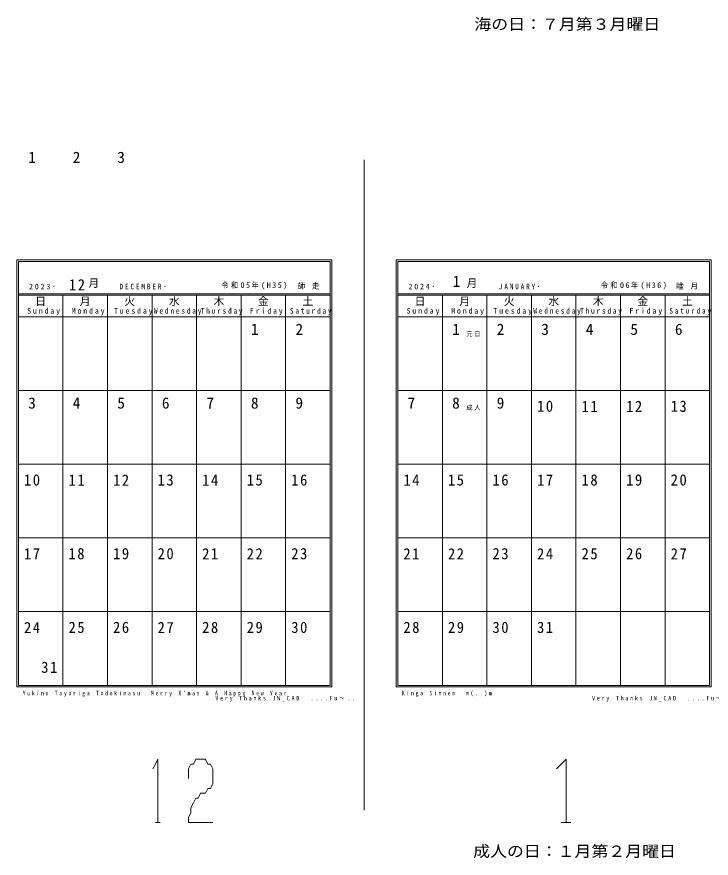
# Model space of a CAD drawing. Units: millimetres on the paper. Extents: x -557 to 645, y -402 to 387.
# Drawn here: x -557.1 to -331.1, y -376.5 to -102.5 of the extents above; entities that cross this region are included whole.
import ezdxf
from ezdxf.enums import TextEntityAlignment as Align

# ---------------------------------------------------------------- set-up
doc = ezdxf.new("R2010")
doc.units = ezdxf.units.MM
doc.layers.add('0-0_予定書込み', color=7, linetype='Continuous', lineweight=13)
doc.layers.add('0-F_枠等', color=7, linetype='Continuous', lineweight=13)
for name, color, linetype in [('0-6_日付等', 7, 'Continuous'), ('0-D_ちょっと一言', 7, 'Continuous'), ('0-E_年', 7, 'Continuous')]:
    doc.layers.add(name, color=color, linetype=linetype)
doc.styles.add('ＭＳ 明朝', font='')
doc.styles.get('ＭＳ 明朝').set_extended_font_data('MS Mincho')

msp = doc.modelspace()

# ---------------------------------------------------------------- linework, layer by layer
at = {"layer": '0-F_枠等'}
for p, q in [((-444.113, -149.113), (-444.113, -360.833)), ((-556.613, -182.194), (-455.113, -182.194)), ((-556.613, -182.194), (-556.613, -320.194)), ((-455.113, -320.194), (-455.113, -182.194)), ((-454.613, -181.694), (-454.613, -320.694)), ((-433.613, -320.694), (-433.613, -181.694)), ((-433.613, -181.694), (-331.113, -181.694)), ((-433.113, -320.194), (-433.113, -182.194)), ((-433.113, -182.194), (-331.613, -182.194)), ((-331.613, -320.194), (-331.613, -182.194)), ((-331.113, -320.694), (-331.113, -181.694)), ((-455.113, -192.694), (-556.613, -192.694)), ((-455.113, -193.194), (-556.613, -193.194)), ((-542.113, -200.194), (-542.113, -193.194)), ((-527.613, -193.194), (-527.613, -200.194)), ((-513.113, -193.194), (-513.113, -200.194)), ((-498.613, -193.194), (-498.613, -200.194)), ((-484.113, -193.194), (-484.113, -200.194)), ((-469.613, -193.194), (-469.613, -200.194)), ((-433.113, -192.694), (-331.613, -192.694)), ((-433.113, -193.194), (-331.613, -193.194)), ((-418.613, -200.194), (-418.613, -193.194)), ((-404.113, -193.194), (-404.113, -200.194)), ((-389.613, -193.194), (-389.613, -200.194)), ((-375.113, -193.194), (-375.113, -200.194)), ((-360.613, -193.194), (-360.613, -200.194)), ((-346.113, -193.194), (-346.113, -200.194)), ((-455.113, -200.194), (-556.613, -200.194)), ((-331.613, -200.194), (-433.113, -200.194)), ((-556.613, -320.194), (-455.113, -320.194)), ((-433.113, -320.194), (-331.613, -320.194)), ((-557.113, -320.694), (-454.613, -320.694)), ((-433.613, -320.694), (-331.113, -320.694))]:
    msp.add_line(p, q, dxfattribs=at)
at = {"layer": '0-F_枠等', "color": 4, "lineweight": 5}
for p, q in [((-542.113, -320.194), (-542.113, -200.194)), ((-527.613, -200.194), (-527.613, -320.194)), ((-513.113, -200.194), (-513.113, -320.194)), ((-498.613, -200.194), (-498.613, -320.194)), ((-484.113, -200.194), (-484.113, -320.194)), ((-469.613, -200.194), (-469.613, -320.194)), ((-418.613, -320.194), (-418.613, -200.194)), ((-404.113, -200.194), (-404.113, -320.194)), ((-389.613, -200.194), (-389.613, -320.194)), ((-375.113, -200.194), (-375.113, -320.194)), ((-360.613, -200.194), (-360.613, -320.194)), ((-346.113, -200.194), (-346.113, -320.194)), ((-455.113, -224.194), (-556.613, -224.194)), ((-331.613, -224.194), (-433.113, -224.194)), ((-455.113, -248.194), (-556.613, -248.194)), ((-331.613, -248.194), (-433.113, -248.194)), ((-455.113, -272.194), (-556.613, -272.194)), ((-331.613, -272.194), (-433.113, -272.194)), ((-455.113, -296.194), (-556.613, -296.194)), ((-331.613, -296.194), (-433.113, -296.194))]:
    msp.add_line(p, q, dxfattribs=at)
at = {"layer": '0-F_枠等', "color": 3}
for p, q in [((-511.21, -344.24), (-511.21, -364.806)), ((-498.871, -344.24), (-495.706, -344.24)), ((-378.338, -344.24), (-378.338, -364.806)), ((-501.244, -347.404), (-501.244, -350.568)), ((-497.288, -355.314), (-495.706, -355.314)), ((-512.001, -364.806), (-510.419, -364.806)), ((-379.92, -364.806), (-376.756, -364.806))]:
    msp.add_line(p, q, dxfattribs=at)
at = {"layer": '0-F_枠等'}
msp.add_lwpolyline([(-454.613, -181.694), (-557.113, -181.694), (-557.113, -320.694)], dxfattribs=at)
at = {"layer": '0-F_枠等', "color": 3}
for points in [[(-511.21, -344.24), (-512.001, -345.822), (-512.792, -347.404)], [(-498.871, -344.24), (-499.662, -345.822), (-500.452, -345.822), (-501.244, -347.404)], [(-495.706, -344.24), (-494.915, -345.822), (-494.124, -345.822), (-493.334, -347.404)], [(-378.338, -344.24), (-379.92, -345.822), (-381.502, -347.404)], [(-493.334, -347.404), (-493.334, -352.15), (-494.124, -353.732), (-494.915, -353.732), (-495.706, -355.314)], [(-497.288, -355.314), (-498.079, -356.896), (-498.871, -356.896), (-499.662, -358.478), (-500.452, -360.06), (-500.452, -361.642), (-501.244, -363.224), (-501.244, -364.806), (-493.334, -364.806)]]:
    msp.add_lwpolyline(points, dxfattribs=at)

# ---------------------------------------------------------------- texts
at = {"layer": '0-0_予定書込み', "style": 'ＭＳ 明朝', "width": 1.1}
for s, p in [('海の日：７月第３月曜日', (-408.198, -107.848)), (' 成人の日：１月第２月曜日', (-411.336, -377.133))]:
    msp.add_text(s, height=3.666, dxfattribs=at).set_placement(p, align=Align.BOTTOM_LEFT)
at = {"layer": '0-6_日付等', "color": 6, "style": 'ＭＳ 明朝'}
for s, p in [('1', (-553.421, -151.194)), ('1', (-415.421, -207.194)), ('3', (-553.421, -231.193)), ('7', (-429.921, -231.193)), ('8', (-415.421, -231.193))]:
    msp.add_text(s, height=3.666, dxfattribs=at).set_placement(p, align=Align.BOTTOM_LEFT)
at = {"layer": '0-6_日付等', "style": 'ＭＳ 明朝'}
for s, p in [('2', (-538.921, -151.194)), ('1', (-480.921, -207.194)), ('2', (-400.921, -207.194)), ('3', (-386.421, -207.194)), ('4', (-371.921, -207.193)), ('5', (-357.421, -207.194)), ('4', (-538.921, -231.194)), ('5', (-524.421, -231.194)), ('6', (-509.921, -231.194)), ('7', (-495.421, -231.194)), ('8', (-480.921, -231.194)), ('9', (-400.921, -231.194))]:
    msp.add_text(s, height=3.666, dxfattribs=at).set_placement(p, align=Align.BOTTOM_LEFT)
at = {"layer": '0-6_日付等', "color": 3, "style": 'ＭＳ 明朝'}
for s, p in [('3', (-524.421, -151.194)), ('2', (-466.421, -207.193)), ('6', (-342.921, -207.193)), ('9', (-466.421, -231.193))]:
    msp.add_text(s, height=3.666, dxfattribs=at).set_placement(p, align=Align.BOTTOM_LEFT)
at = {"layer": '0-6_日付等', "attachment_point": 7, "style": 'ＭＳ 明朝'}
for s, insert, char_height in [('\\T1.25;元日', (-410.805, -206.694), 1.466), ('\\T1.25;成人', (-410.805, -230.694), 1.466), ('\\T1.21;\\W0.95;10', (-387.796, -231.194), 3.666), ('\\T1.21;\\W0.95;11', (-373.296, -231.193), 3.666), ('\\T1.21;\\W0.95;12', (-358.796, -231.194), 3.666), ('\\T1.21;\\W0.95;11', (-540.296, -255.193), 3.666), ('\\T1.21;\\W0.95;12', (-525.796, -255.194), 3.666), ('\\T1.21;\\W0.95;13', (-511.296, -255.194), 3.666), ('\\T1.21;\\W0.95;14', (-496.796, -255.194), 3.666), ('\\T1.21;\\W0.95;15', (-482.296, -255.194), 3.666), ('\\T1.21;\\W0.95;15', (-416.796, -255.193), 3.666), ('\\T1.21;\\W0.95;16', (-402.296, -255.193), 3.666), ('\\T1.21;\\W0.95;17', (-387.796, -255.194), 3.666), ('\\T1.21;\\W0.95;18', (-373.296, -255.193), 3.666), ('\\T1.21;\\W0.95;19', (-358.796, -255.194), 3.666), ('\\T1.21;\\W0.95;18', (-540.296, -279.194), 3.666), ('\\T1.21;\\W0.95;19', (-525.796, -279.194), 3.666), ('\\T1.21;\\W0.95;20', (-511.296, -279.194), 3.666), ('\\T1.21;\\W0.95;21', (-496.796, -279.193), 3.666), ('\\T1.21;\\W0.95;22', (-482.296, -279.194), 3.666), ('\\T1.21;\\W0.95;22', (-416.796, -279.193), 3.666), ('\\T1.21;\\W0.95;23', (-402.296, -279.193), 3.666), ('\\T1.21;\\W0.95;24', (-387.796, -279.194), 3.666), ('\\T1.21;\\W0.95;25', (-373.296, -279.193), 3.666), ('\\T1.21;\\W0.95;26', (-358.796, -279.194), 3.666), ('\\T1.21;\\W0.95;25', (-540.296, -303.193), 3.666), ('\\T1.21;\\W0.95;26', (-525.796, -303.194), 3.666), ('\\T1.21;\\W0.95;27', (-511.296, -303.194), 3.666), ('\\T1.21;\\W0.95;28', (-496.796, -303.193), 3.666), ('\\T1.21;\\W0.95;29', (-482.296, -303.194), 3.666), ('\\T1.21;\\W0.95;29', (-416.796, -303.194), 3.666), ('\\T1.21;\\W0.95;30', (-402.296, -303.194), 3.666), ('\\T1.21;\\W0.95;31', (-387.796, -303.194), 3.666)]:
    msp.add_mtext(s, dxfattribs=dict(at, insert=insert, char_height=char_height))
at = {"layer": '0-6_日付等', "color": 3, "char_height": 3.666, "attachment_point": 7, "style": 'ＭＳ 明朝'}
for s, insert in [('\\T1.21;\\W0.95;13', (-344.296, -231.193)), ('\\T1.21;\\W0.95;16', (-467.796, -255.193)), ('\\T1.21;\\W0.95;20', (-344.296, -255.193)), ('\\T1.21;\\W0.95;23', (-467.796, -279.193)), ('\\T1.21;\\W0.95;27', (-344.296, -279.193)), ('\\T1.21;\\W0.95;30', (-467.796, -303.194))]:
    msp.add_mtext(s, dxfattribs=dict(at, insert=insert))
at = {"layer": '0-6_日付等', "color": 6, "char_height": 3.666, "attachment_point": 7, "style": 'ＭＳ 明朝'}
for s, insert in [('\\T1.21;\\W0.95;10', (-554.796, -255.193)), ('\\T1.21;\\W0.95;14', (-431.296, -255.193)), ('\\T1.21;\\W0.95;17', (-554.796, -279.193)), ('\\T1.21;\\W0.95;21', (-431.296, -279.193)), ('\\T1.21;\\W0.95;24', (-554.796, -303.193)), ('\\T1.21;\\W0.95;28', (-431.296, -303.193)), ('\\T1.21;\\W0.95;31', (-549.18, -316.194))]:
    msp.add_mtext(s, dxfattribs=dict(at, insert=insert))
at = {"layer": '0-D_ちょっと一言', "char_height": 1.466, "attachment_point": 7, "style": 'ＭＳ 明朝'}
for s, insert in [("\\T1.66;\\W0.75;Yukino\\~Tayoriga\\~Todokimasu\\~\\~Merry\\~X'mas\\~&\\~A\\~Happy\\~New\\~Year", (-555.175, -323.93)), ('\\T1.66;\\W0.75;Kinga\\~Sinnen\\~\\~m(..)m', (-431.761, -323.93)), ('\\T1.62;\\W0.8;Very\\~Thanks\\~JW_CAD\\~\\~....Fu～..', (-492.499, -325.53)), ('\\T1.62;\\W0.8;Very\\~Thanks\\~JW_CAD\\~\\~....Fu～..', (-369.884, -325.53))]:
    msp.add_mtext(s, dxfattribs=dict(at, insert=insert))
at = {"layer": '0-E_年', "char_height": 1.833, "attachment_point": 7, "style": 'ＭＳ 明朝'}
for s, insert in [('\\T1.34;\\W0.9;令和05年(H35)', (-490.506, -191.279)), ('\\T1.34;\\W0.9;令和06年(H36)', (-367.006, -191.279)), ('\\T1.48;\\W0.85;2023･', (-553.131, -191.279)), ('\\T1.48;\\W0.85;2024･', (-429.631, -191.279))]:
    msp.add_mtext(s, dxfattribs=dict(at, insert=insert))
at = {"layer": '0-F_枠等', "style": 'ＭＳ 明朝'}
for s, height, p in [('月', 2.566, (-533.805, -191.279)), ('1', 3.666, (-415.271, -191.591)), ('月', 2.566, (-410.711, -191.279)), ('月', 2.566, (-536.613, -197.194)), ('火', 2.566, (-522.113, -197.194)), ('水', 2.566, (-507.613, -197.194)), ('木', 2.566, (-493.113, -197.194)), ('金', 2.566, (-478.613, -197.194)), ('月', 2.566, (-413.113, -197.194)), ('火', 2.566, (-398.613, -197.194)), ('水', 2.566, (-384.113, -197.194)), ('木', 2.566, (-369.613, -197.194)), ('金', 2.566, (-355.113, -197.194))]:
    msp.add_text(s, height=height, dxfattribs=at).set_placement(p, align=Align.BOTTOM_LEFT)
at = {"layer": '0-F_枠等', "color": 6, "style": 'ＭＳ 明朝'}
for p in [(-551.113, -197.194), (-427.613, -197.194)]:
    msp.add_text('日', height=2.566, dxfattribs=at).set_placement(p, align=Align.BOTTOM_LEFT)
at = {"layer": '0-F_枠等', "color": 3, "style": 'ＭＳ 明朝'}
for p in [(-464.113, -197.194), (-340.613, -197.194)]:
    msp.add_text('土', height=2.566, dxfattribs=at).set_placement(p, align=Align.BOTTOM_LEFT)
at = {"layer": '0-F_枠等', "attachment_point": 7, "style": 'ＭＳ 明朝'}
for s, insert, char_height in [('\\T1.21;\\W0.95;12', (-540.146, -191.593), 3.666), ('\\T1.25;\\W0.95;師\\~走', (-465.72, -191.279), 1.833), ('\\T1.25;\\W0.95;睦\\~月', (-342.506, -191.279), 1.833), ('\\T1.49;\\W0.8;DECEMBER･', (-523.711, -191.279), 1.833), ('\\T1.48;\\W0.8;JANUARY･', (-400.211, -191.279), 1.833), ('\\T1.48;\\W0.85;Friday', (-481.238, -199.694), 1.833), ('\\T1.48;\\W0.85;Friday', (-357.738, -199.694), 1.833), ('\\T1.48;\\W0.85;Monday', (-539.238, -199.694), 1.833), ('\\T1.48;\\W0.85;Tuesday', (-525.488, -199.694), 1.833), ('\\T1.49;\\W0.8;Wednesday', (-512.488, -199.694), 1.833), ('\\T1.48;\\W0.8;Thursday', (-497.238, -199.694), 1.833), ('\\T1.48;\\W0.85;Monday', (-415.738, -199.694), 1.833), ('\\T1.48;\\W0.85;Tuesday', (-401.988, -199.694), 1.833), ('\\T1.49;\\W0.8;Wednesday', (-388.988, -199.694), 1.833), ('\\T1.48;\\W0.8;Thursday', (-373.738, -199.694), 1.833)]:
    msp.add_mtext(s, dxfattribs=dict(at, insert=insert, char_height=char_height))
at = {"layer": '0-F_枠等', "color": 6, "char_height": 1.833, "attachment_point": 7, "style": 'ＭＳ 明朝'}
for insert in [(-553.738, -199.694), (-430.238, -199.694)]:
    msp.add_mtext('\\T1.48;\\W0.85;Sunday', dxfattribs=dict(at, insert=insert))
at = {"layer": '0-F_枠等', "color": 3, "char_height": 1.833, "attachment_point": 7, "style": 'ＭＳ 明朝'}
for insert in [(-468.238, -199.694), (-344.738, -199.694)]:
    msp.add_mtext('\\T1.48;\\W0.8;Saturday', dxfattribs=dict(at, insert=insert))

doc.saveas('drawing.dxf')
